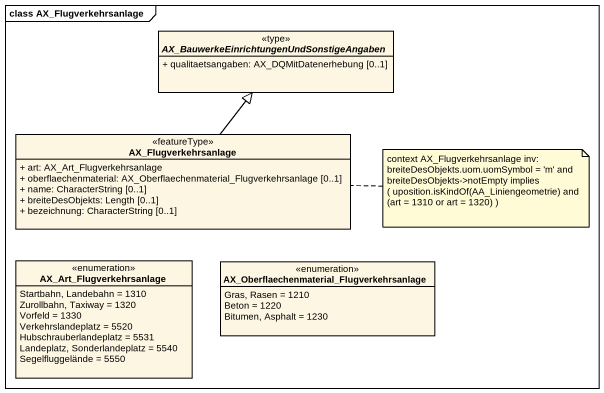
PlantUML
@startuml
mainframe class AX_Flugverkehrsanlage
hide circle
hide empty members
skinparam classAttributeIconSize 0
abstract class "AX_BauwerkeEinrichtungenUndSonstigeAngaben" as AX_BauwerkeEinrichtungenUndS <<type>> {
  + qualitaetsangaben: AX_DQMitDatenerhebung [0..1]
}
class AX_Flugverkehrsanlage <<featureType>> {
  + art: AX_Art_Flugverkehrsanlage
  + oberflaechenmaterial: AX_Oberflaechenmaterial_Flugverkehrsanlage [0..1]
  + name: CharacterString [0..1]
  + breiteDesObjekts: Length [0..1]
  + bezeichnung: CharacterString [0..1]
}
enum AX_Art_Flugverkehrsanlage {
  Startbahn, Landebahn = 1310
  Zurollbahn, Taxiway = 1320
  Vorfeld = 1330
  Verkehrslandeplatz = 5520
  Hubschrauberlandeplatz = 5531
  Landeplatz, Sonderlandeplatz = 5540
  Segelfluggelände = 5550
}
enum "AX_Oberflaechenmaterial_Flugverkehrsanlage" as AX_Oberflaechenmaterial {
  Gras, Rasen = 1210
  Beton = 1220
  Bitumen, Asphalt = 1230
}
AX_Flugverkehrsanlage -up-|> AX_BauwerkeEinrichtungenUndS
note right of AX_Flugverkehrsanlage
  context AX_Flugverkehrsanlage inv:
  breiteDesObjekts.uom.uomSymbol = 'm' and
  breiteDesObjekts->notEmpty implies
  ( uposition.isKindOf(AA_Liniengeometrie) and
  (art = 1310 or art = 1320) )
end note
@enduml
